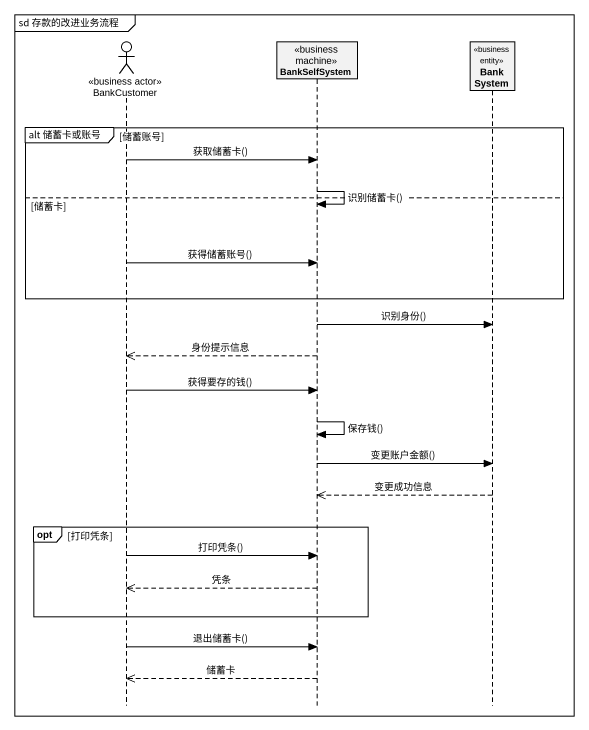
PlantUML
@startuml
mainframe sd 存款的改进业务流程
hide footbox
actor BankCustomer <<business actor>>
participant BankSelfSystem <<business machine>>
participant BankSystem <<business entity>>

group alt 储蓄卡或账号 [储蓄账号]
  BankCustomer -> BankSelfSystem : 获取储蓄卡()
  BankSelfSystem -> BankSelfSystem : 识别储蓄卡()
else 储蓄卡
  BankCustomer -> BankSelfSystem : 获得储蓄账号()
end
BankSelfSystem -> BankSystem : 识别身份()
BankSelfSystem -->> BankCustomer : 身份提示信息
BankCustomer -> BankSelfSystem : 获得要存的钱()
BankSelfSystem -> BankSelfSystem : 保存钱()
BankSelfSystem -> BankSystem : 变更账户金额()
BankSystem -->> BankSelfSystem : 变更成功信息
opt 打印凭条
  BankCustomer -> BankSelfSystem : 打印凭条()
  BankSelfSystem -->> BankCustomer : 凭条
end
BankCustomer -> BankSelfSystem : 退出储蓄卡()
BankSelfSystem -->> BankCustomer : 储蓄卡
@enduml
